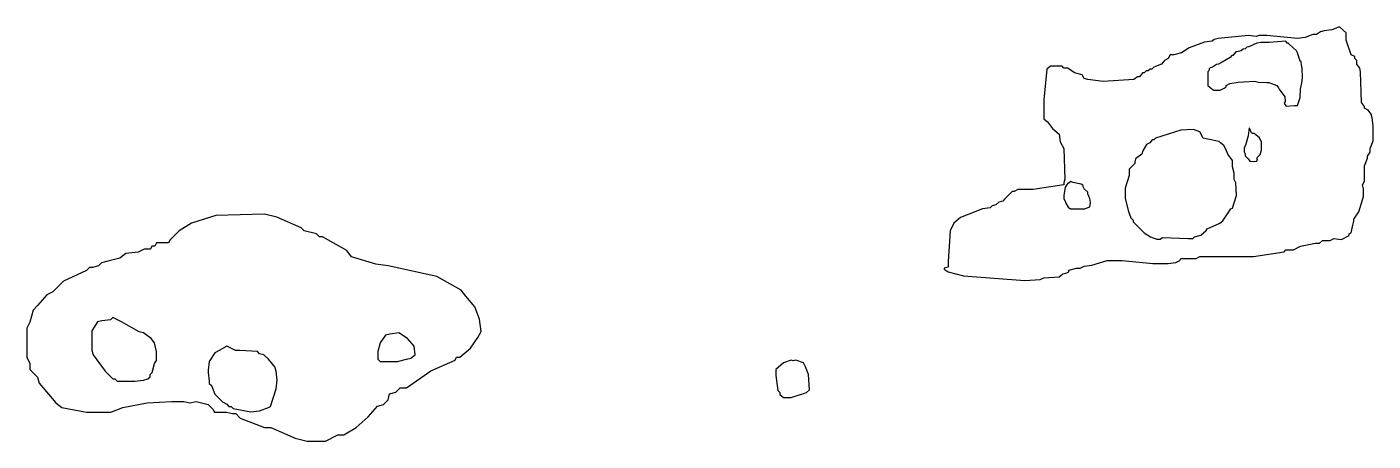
# Model space of a CAD drawing. Header units: metres. Extents: x 7.21 to 9.56, y 9.01 to 9.73.
import ezdxf

# ---------------------------------------------------------------- set-up
doc = ezdxf.new("R2010")
doc.units = ezdxf.units.M

msp = doc.modelspace()

# ---------------------------------------------------------------- linework, layer by layer
at = {"color": 31}
for points in [[(8.81053, 9.31088), (8.81722, 9.30586), (8.844, 9.29917), (8.9511, 9.2908), (8.97787, 9.29247), (8.98456, 9.29582), (9.01134, 9.29749), (9.01803, 9.30251), (9.02473, 9.30419), (9.02807, 9.30586), (9.02807, 9.30921), (9.04146, 9.31255), (9.04815, 9.31255), (9.05485, 9.3159), (9.06823, 9.31757), (9.09501, 9.32594), (9.12178, 9.32594), (9.17533, 9.32092), (9.20211, 9.32092), (9.2155, 9.32259), (9.22219, 9.32594), (9.22386, 9.32929), (9.25064, 9.32929), (9.25733, 9.33263), (9.31088, 9.33263), (9.33765, 9.33263), (9.35104, 9.33263), (9.40459, 9.341), (9.40794, 9.34435), (9.42133, 9.34435), (9.43304, 9.35104), (9.45981, 9.35606), (9.46651, 9.35606), (9.47153, 9.36108), (9.48491, 9.36108), (9.49161, 9.36443), (9.505, 9.36276), (9.51838, 9.36945), (9.51838, 9.3728), (9.52173, 9.37447), (9.52508, 9.38786), (9.52675, 9.39455), (9.52675, 9.3979), (9.53512, 9.41128), (9.54348, 9.43806), (9.54348, 9.45145), (9.54181, 9.45814), (9.54516, 9.46483), (9.54516, 9.49161), (9.55018, 9.505), (9.55018, 9.50834), (9.5552, 9.51504), (9.5552, 9.52173), (9.56022, 9.53512), (9.56022, 9.56189), (9.55855, 9.57528), (9.55687, 9.58197), (9.55185, 9.58867), (9.54516, 9.59201), (9.54516, 9.59536), (9.54014, 9.60205), (9.53846, 9.6556), (9.53679, 9.6623), (9.53177, 9.66899), (9.53177, 9.67568), (9.52842, 9.67903), (9.52842, 9.68238), (9.52173, 9.68572), (9.51336, 9.71083), (9.51336, 9.72421), (9.50165, 9.73425), (9.48826, 9.72923), (9.47487, 9.72756), (9.46818, 9.72589), (9.46149, 9.72087), (9.45479, 9.72087), (9.44141, 9.71585), (9.42802, 9.71417), (9.37447, 9.71919), (9.36108, 9.71919), (9.35606, 9.71752), (9.34267, 9.71919), (9.28913, 9.71417), (9.28243, 9.7125), (9.27908, 9.70915), (9.2657, 9.70748), (9.23892, 9.69744), (9.22554, 9.68907), (9.21215, 9.68572), (9.20545, 9.68572), (9.20211, 9.67903), (9.19541, 9.67568), (9.19039, 9.66899), (9.17701, 9.66397), (9.17366, 9.66062), (9.17031, 9.66062), (9.16697, 9.65728), (9.16362, 9.65728), (9.16027, 9.65393), (9.15693, 9.65393), (9.15191, 9.64724), (9.14856, 9.64724), (9.14186, 9.64222), (9.08832, 9.63887), (9.06154, 9.64222), (9.05485, 9.64389), (9.0515, 9.65058), (9.03811, 9.65393), (9.0264, 9.6623), (9.01971, 9.6623), (9.01636, 9.66564), (9.00297, 9.66564), (8.99628, 9.66564), (8.98958, 9.66062), (8.98456, 9.60707), (8.98456, 9.5803), (8.98456, 9.57361), (8.99126, 9.56859), (8.99962, 9.55687), (9.01134, 9.54683), (9.01301, 9.53344), (9.01971, 9.52173), (9.02138, 9.46818), (9.01971, 9.46149), (9.01971, 9.45814), (8.96616, 9.44977), (8.93938, 9.44977), (8.93269, 9.44643), (8.92934, 9.44643), (8.91595, 9.43304), (8.91261, 9.42969), (8.90591, 9.42802), (8.90089, 9.423), (8.8942, 9.42133), (8.89085, 9.41798), (8.87747, 9.4163), (8.85236, 9.40626), (8.83898, 9.40124), (8.82726, 9.3912), (8.82057, 9.37782), (8.81722, 9.32427), (8.81722, 9.31757), (8.81722, 9.31423), (8.81053, 9.31255)], [(7.20658, 9.15676), (7.21191, 9.1461), (7.21191, 9.13544), (7.22523, 9.12212), (7.2279, 9.11147), (7.2572, 9.07683), (7.26786, 9.06884), (7.31049, 9.06085), (7.35311, 9.06085), (7.37443, 9.06884), (7.41705, 9.07683), (7.45968, 9.0795), (7.48099, 9.0795), (7.49165, 9.07683), (7.50231, 9.0795), (7.52362, 9.07417), (7.53161, 9.06618), (7.53428, 9.06085), (7.55559, 9.06085), (7.56625, 9.05818), (7.57158, 9.05818), (7.57957, 9.05019), (7.62219, 9.03421), (7.63285, 9.03421), (7.67548, 9.01556), (7.69679, 9.01023), (7.7181, 9.01023), (7.72876, 9.01023), (7.75007, 9.02088), (7.76073, 9.02088), (7.78205, 9.03421), (7.80336, 9.05285), (7.81934, 9.0715), (7.83, 9.07417), (7.83799, 9.08216), (7.84066, 9.09282), (7.85131, 9.09548), (7.85931, 9.10347), (7.86996, 9.10347), (7.91259, 9.13278), (7.95522, 9.15143), (7.95788, 9.15676), (7.96321, 9.15676), (7.98186, 9.17274), (7.99518, 9.19139), (8.00051, 9.20205), (7.99784, 9.22336), (7.98985, 9.24468), (7.97387, 9.26332), (7.96587, 9.27398), (7.92325, 9.29796), (7.83799, 9.31661), (7.81668, 9.31927), (7.77405, 9.33259), (7.76606, 9.34325), (7.72343, 9.36723), (7.7181, 9.36723), (7.71278, 9.37256), (7.69146, 9.37788), (7.68613, 9.38321), (7.64351, 9.40186), (7.62219, 9.40719), (7.53694, 9.40453), (7.49431, 9.3912), (7.473, 9.37788), (7.45702, 9.3619), (7.45435, 9.35657), (7.43304, 9.35657), (7.43037, 9.35124), (7.42505, 9.35124), (7.42238, 9.34591), (7.41173, 9.34591), (7.40107, 9.34059), (7.37976, 9.33792), (7.3691, 9.32993), (7.34779, 9.3246), (7.33713, 9.32194), (7.3318, 9.31661), (7.32114, 9.31394), (7.31581, 9.31394), (7.31049, 9.30862), (7.27052, 9.28997), (7.25187, 9.27132), (7.24122, 9.26599), (7.22523, 9.24734), (7.21724, 9.23935), (7.21191, 9.21803), (7.20658, 9.20738), (7.20658, 9.16475), (7.20658, 9.15942)], [(8.51601, 9.12513), (8.51935, 9.09836), (8.5227, 9.09501), (8.5227, 9.09166), (8.5294, 9.08664), (8.54278, 9.08664), (8.56956, 9.09501), (8.57458, 9.10003), (8.5729, 9.1268), (8.56788, 9.14019), (8.56454, 9.14689), (8.55115, 9.15191), (8.54613, 9.15023), (8.54278, 9.15191), (8.5294, 9.14689), (8.51601, 9.13517), (8.51601, 9.12848), (8.51601, 9.1268)]]:
    msp.add_lwpolyline(points, close=True, dxfattribs=at)
at = {"color": 227}
for points in [[(9.27118, 9.63159), (9.27836, 9.62622), (9.28194, 9.62353), (9.28911, 9.62353), (9.2927, 9.62353), (9.29987, 9.62711), (9.30346, 9.6298), (9.30346, 9.63159), (9.30973, 9.63518), (9.32408, 9.63787), (9.35277, 9.63966), (9.35994, 9.63787), (9.37429, 9.63697), (9.37787, 9.63697), (9.39222, 9.63159), (9.39491, 9.62801), (9.3958, 9.62532), (9.40567, 9.61187), (9.40656, 9.6047), (9.40656, 9.60291), (9.40477, 9.60201), (9.40567, 9.59842), (9.40835, 9.59573), (9.4227, 9.59663), (9.42629, 9.59663), (9.42808, 9.59663), (9.43256, 9.61097), (9.43346, 9.62532), (9.43615, 9.63966), (9.43704, 9.64684), (9.43615, 9.66118), (9.43525, 9.66835), (9.43435, 9.67194), (9.43435, 9.67373), (9.43256, 9.67463), (9.42808, 9.68897), (9.42629, 9.69256), (9.41373, 9.70422), (9.41194, 9.70601), (9.41015, 9.70601), (9.40746, 9.70959), (9.37877, 9.7069), (9.36442, 9.7069), (9.35725, 9.70601), (9.34291, 9.69973), (9.33932, 9.69884), (9.33663, 9.69615), (9.33305, 9.69525), (9.32946, 9.69256), (9.32229, 9.69077), (9.32049, 9.69077), (9.31511, 9.68449), (9.31332, 9.68449), (9.31063, 9.6809), (9.29629, 9.67284), (9.29001, 9.66925), (9.28642, 9.66835), (9.27925, 9.66387), (9.27567, 9.66297), (9.27387, 9.66118), (9.27298, 9.65759), (9.27118, 9.6558), (9.27118, 9.64146), (9.27118, 9.63428), (9.27118, 9.63249)], [(9.33484, 9.51594), (9.33663, 9.51235), (9.33663, 9.50877), (9.34201, 9.50339), (9.3447, 9.4998), (9.35187, 9.49891), (9.35546, 9.4998), (9.35725, 9.4998), (9.35815, 9.50339), (9.35725, 9.50518), (9.36263, 9.51146), (9.36532, 9.51863), (9.36532, 9.53297), (9.36173, 9.54015), (9.35546, 9.54553), (9.35277, 9.54822), (9.34918, 9.54822), (9.34739, 9.54911), (9.3447, 9.55628), (9.3438, 9.55808), (9.34201, 9.54373), (9.33753, 9.52939), (9.33484, 9.52222), (9.33484, 9.51863), (9.33484, 9.51684)], [(9.01925, 9.43346), (9.02194, 9.42987), (9.02284, 9.42629), (9.02732, 9.41911), (9.03091, 9.41642), (9.04525, 9.41642), (9.05243, 9.41642), (9.05601, 9.41642), (9.06318, 9.41911), (9.06498, 9.42001), (9.06587, 9.42718), (9.06498, 9.43435), (9.06318, 9.43794), (9.06318, 9.43973), (9.06139, 9.44153), (9.06139, 9.44511), (9.05512, 9.45139), (9.05332, 9.45498), (9.05332, 9.45677), (9.04974, 9.45946), (9.03539, 9.46215), (9.03181, 9.46394), (9.02822, 9.46125), (9.02643, 9.46125), (9.02194, 9.45408), (9.01925, 9.43973), (9.01925, 9.43615), (9.01925, 9.43435)], [(7.32033, 9.16861), (7.32225, 9.16095), (7.34332, 9.13222), (7.35672, 9.11881), (7.36055, 9.11881), (7.36438, 9.11498), (7.39503, 9.11498), (7.41035, 9.1169), (7.41801, 9.11881), (7.42184, 9.12264), (7.42184, 9.12647), (7.42567, 9.1303), (7.4295, 9.14563), (7.43334, 9.15137), (7.43334, 9.16669), (7.4295, 9.18202), (7.42376, 9.18968), (7.41035, 9.19926), (7.40269, 9.20117), (7.37205, 9.21841), (7.35672, 9.22607), (7.35289, 9.22224), (7.33757, 9.22032), (7.32991, 9.21841), (7.32033, 9.20309), (7.32033, 9.17244), (7.32033, 9.17053)], [(7.82023, 9.15329), (7.82406, 9.14946), (7.8547, 9.14946), (7.87003, 9.15329), (7.87769, 9.1552), (7.88535, 9.16095), (7.88343, 9.17627), (7.87194, 9.18968), (7.85662, 9.19926), (7.8413, 9.19734), (7.83364, 9.19542), (7.82406, 9.18202), (7.82023, 9.16669), (7.82023, 9.15903), (7.82023, 9.1552)], [(7.52336, 9.1303), (7.52527, 9.11498), (7.52527, 9.11115), (7.5291, 9.10732), (7.53485, 9.092), (7.54825, 9.07859), (7.55592, 9.07476), (7.55975, 9.07093), (7.56358, 9.07093), (7.56741, 9.0671), (7.59805, 9.06135), (7.61337, 9.06327), (7.6287, 9.06901), (7.63253, 9.07093), (7.6421, 9.10157), (7.64402, 9.1169), (7.6421, 9.13222), (7.64019, 9.13988), (7.6287, 9.15329), (7.62104, 9.16095), (7.61337, 9.16286), (7.60954, 9.16669), (7.5789, 9.16861), (7.57124, 9.16861), (7.55592, 9.17627), (7.54251, 9.16861), (7.53485, 9.16478), (7.52527, 9.14946), (7.52336, 9.13413), (7.52336, 9.13222)]]:
    msp.add_lwpolyline(points, close=True, dxfattribs=at)
at = {"color": 224}
msp.add_lwpolyline([(9.12678, 9.43407), (9.13234, 9.41182), (9.13651, 9.4007), (9.14069, 9.39653), (9.14069, 9.39374), (9.16015, 9.37428), (9.17128, 9.36733), (9.1824, 9.36316), (9.18796, 9.36316), (9.19213, 9.36594), (9.23663, 9.36455), (9.24219, 9.36455), (9.24497, 9.36455), (9.24775, 9.36733), (9.25887, 9.37011), (9.26861, 9.37845), (9.27, 9.38123), (9.29224, 9.39096), (9.2978, 9.39513), (9.31171, 9.41599), (9.31449, 9.41738), (9.32144, 9.43963), (9.32005, 9.46188), (9.31727, 9.46744), (9.31727, 9.47856), (9.31449, 9.48968), (9.31449, 9.50081), (9.30615, 9.51193), (9.30198, 9.52166), (9.2992, 9.52723), (9.29363, 9.5314), (9.29085, 9.53418), (9.26861, 9.53835), (9.26304, 9.53974), (9.25748, 9.55086), (9.24636, 9.55503), (9.22411, 9.55364), (9.17962, 9.53974), (9.17684, 9.53696), (9.17406, 9.53696), (9.16989, 9.5314), (9.16432, 9.52862), (9.15737, 9.51749), (9.15598, 9.51193), (9.14486, 9.50359), (9.14347, 9.49803), (9.14347, 9.49525), (9.13373, 9.48551), (9.13373, 9.47439), (9.12678, 9.45214), (9.12678, 9.44102), (9.12678, 9.43546)], close=True, dxfattribs=at)

doc.saveas('drawing.dxf')
